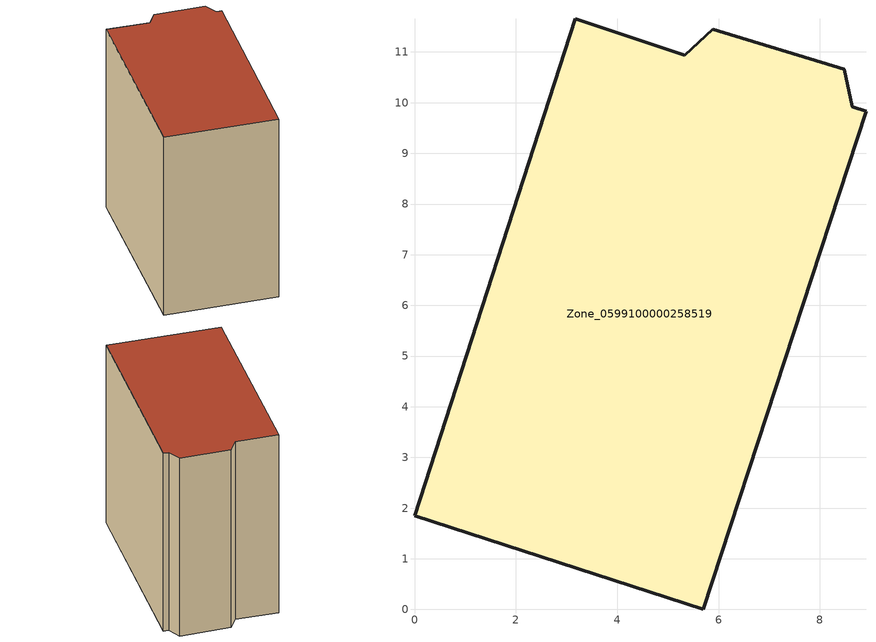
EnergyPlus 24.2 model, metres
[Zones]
Zone_0599100000258519
 floor ground (C_G): 5.89,11.45 8.48,10.66 8.64,9.92 8.91,9.83 5.7,0 0,1.85 3.17,11.66 5.33,10.94 z0
 wall outside (C_F): 5.33,10.94 3.17,11.66 0,1.85 5.7,0 8.91,9.83 8.64,9.92 8.48,10.66 5.89,11.45 5.33,10.94 z0:10.57
 roof outside (C_R): 8.48,10.66 5.89,11.45 5.33,10.94 3.17,11.66 0,1.85 5.7,0 8.91,9.83 8.64,9.92 z10.57
[BUILDING]
Pand.0599100000258519: North Axis=0; Terrain=City; Loads Convergence Tolerance Value=0.04; Temperature Convergence Tolerance Value=0.4; Solar Distribution=FullExterior; Maximum Number of Warmup Days=25; Minimum Number of Warmup Days=1
[Site:Location]
Rotterdam.The.Hague.AP_ZH_NLD Design_Conditions: Latitude=51.96; Longitude=4.45; Time Zone=1; Elevation=-4.5
[SITE:GROUNDTEMPERATURE:BUILDINGSURFACE]
18, 18, 18, 18, 18, 18, 18, 18, 18, 18, 18, 18
[MATERIAL] Thermal Absorptance=0.9; Solar Absorptance=0.7; Visible Absorptance=0.7
Name | Roughness | Thickness | Conductivity | Density | Specific Heat
G.TI.1946 | MediumSmooth | 0.15 | 1 | 540 | 1210
F.TI.1946 | Rough | 0.3 | 0.857143 | 1920 | 840
R.TI.1946 | MediumRough | 0.2 | 0.1 | 1500 | 1000
[CONSTRUCTION]
C_G: G.TI.1946
C_F: F.TI.1946
C_R: R.TI.1946
[ZONE]
Zone_0599100000258519: Type=1; Multiplier=1; Ceiling Height=Autocalculate; Volume=Autocalculate; Floor Area=autocalculate; Part of Total Floor Area=Yes
[ZONEINFILTRATION:DESIGNFLOWRATE]
Infil_Zone_0599100000258519: Zone or ZoneList or Space or SpaceList=Zone_0599100000258519; Schedule=AlwaysOn; Design Flow Rate Calculation Method=Flow/Area; Flow Rate per Floor Area=0.003; Constant Term Coefficient=1; Temperature Term Coefficient=0; Velocity Term Coefficient=0; Velocity Squared Term Coefficient=0
[HVACTEMPLATE:ZONE:IDEALLOADSAIRSYSTEM]
Zone_0599100000258519: Maximum Heating Supply Air Temperature=50; Minimum Cooling Supply Air Temperature=13; Maximum Heating Supply Air Humidity Ratio=0.0156; Minimum Cooling Supply Air Humidity Ratio=0.0077; Heating Limit=NoLimit; Cooling Limit=NoLimit; Dehumidification Control Type=ConstantSensibleHeatRatio; Cooling Sensible Heat Ratio=0.7; Dehumidification Setpoint=60; Humidification Control Type=None; Humidification Setpoint=30; Outdoor Air Method=None; Outdoor Air Flow Rate per Person=0.00944; Outdoor Air Flow Rate per Zone Floor Area=0; Outdoor Air Flow Rate per Zone=0; Demand Controlled Ventilation Type=None; Outdoor Air Economizer Type=NoEconomizer; Heat Recovery Type=None; Sensible Heat Recovery Effectiveness=0.7; Latent Heat Recovery Effectiveness=0.65
[ZONECONTROL:THERMOSTAT]
ThermostatControl_Zone_0599100000258519: Zone or ZoneList=Zone_0599100000258519; Control Type Schedule=DualSetpointControlType; Control 1=Thermostat_Zone_0599100000258519; Temperature Difference Between Cutout And Setpoint=0
[THERMOSTATSETPOINT:DUALSETPOINT]
Thermostat_Zone_0599100000258519: Heating Setpoint Temperature Schedule=HeatingSetpoint_Zone_0599100000258519; Cooling Setpoint Temperature Schedule=CoolingSetpoint_Zone_0599100000258519
[SCHEDULE:COMPACT]
HeatingSetpoint_Zone_0599100000258519: Through: 12/31, For: AllDays, Until: 24:00, 21
CoolingSetpoint_Zone_0599100000258519: Through: 12/31, For: AllDays, Until: 24:00, 24
DualSetpointControlType: Through: 12/31, For: AllDays, Until: 24:00, 4
AlwaysOn: Through: 12/31, For: AllDays, Until: 24:00, 1
